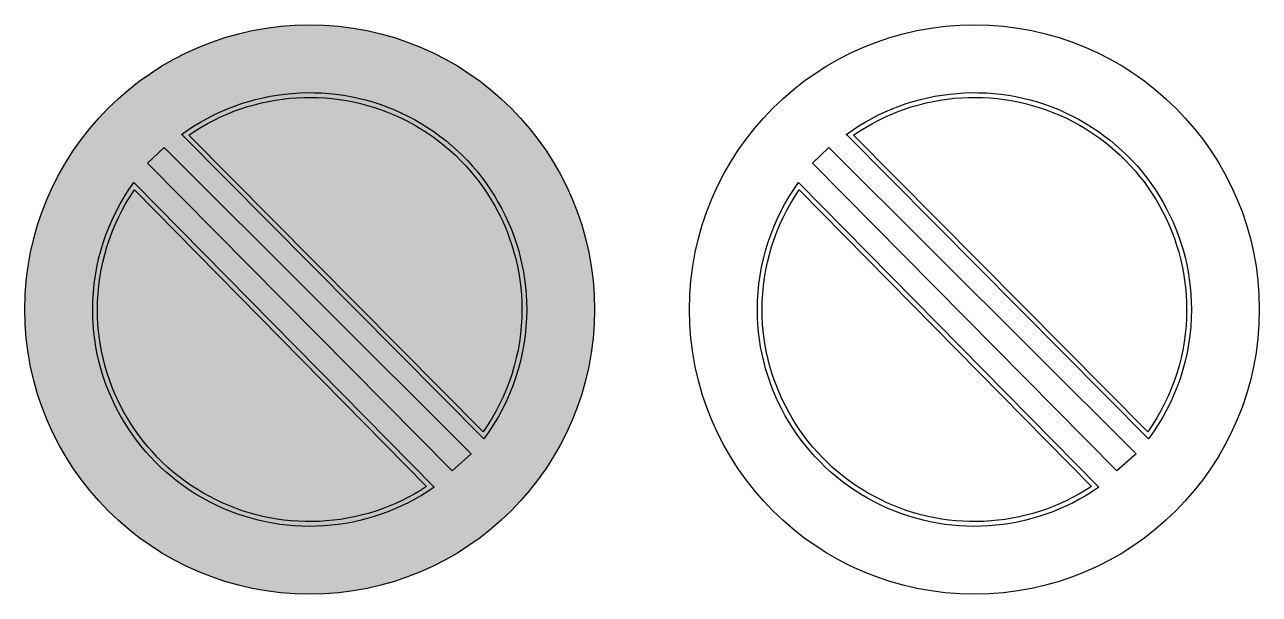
# Model space of a CAD drawing. Extents: x -700 to 600, y 5 to 606.
import ezdxf

# ---------------------------------------------------------------- set-up
doc = ezdxf.new("R2010")
doc.units = 0
doc.header["$MEASUREMENT"] = 0

msp = doc.modelspace()

# ---------------------------------------------------------------- hatches: boundary and pattern name
h = msp.add_hatch(color=1)
edge = h.paths.add_edge_path()
edge.add_arc((-399.9939999999999, 305.453), 300.006, 0, 180, ccw=False)
edge.add_arc((-399.9939999999999, 305.453), 300.006, -180, 0, ccw=False)
edge = h.paths.add_edge_path(flags=16)
edge.add_arc((-399.9945697859701, 305.449740534333), 228.506569809217, 0.0008172790232947591, 126.23330248186011, ccw=False)
edge.add_arc((-399.9859695342215, 305.4524591328745), 228.4979695348616, -36.661019133581306, 0.00013562222727614426, ccw=False)
edge.add_line((-216.6889999999999, 169.021), (-533.7149999999999, 488.739))
edge.add_line((-533.7149999999999, 488.739), (-535.059, 489.767))
h.paths.add_polyline_path([(-553.2349999999999, 476.122), (-229.7939999999999, 153.389), (-249.9109999999999, 135.588), (-570.6129999999998, 459.633)], flags=16)
edge = h.paths.add_edge_path(flags=16)
edge.add_arc((-399.9939576599254, 305.4563783330569), 228.5060423650479, 180.0008470858099, 304.96886847229325, ccw=False)
edge.add_arc((-400.0007915646816, 305.4523866729102), 228.4992084361414, 144.1253808869845, 179.9998462092979, ccw=False)
edge.add_line((-585.1539999999999, 439.356), (-269.0299999999999, 118.204))
h = msp.add_hatch(color=7)
edge = h.paths.add_edge_path()
edge.add_arc((-399.9945697859701, 305.449740534333), 228.506569809217, 0.0008172790232947591, 126.23330248186011, ccw=False)
edge.add_arc((-399.9859695342215, 305.4524591328745), 228.4979695348616, -36.661019133581306, 0.00013562222727614426, ccw=False)
edge.add_line((-216.6889999999999, 169.021), (-533.7149999999999, 488.739))
edge.add_line((-533.7149999999999, 488.739), (-535.059, 489.767))
edge = h.paths.add_edge_path(flags=16)
edge.add_arc((-399.9942257500069, 305.4497183111962), 223.5062257740991, 0.0008412603161218613, 124.68199718032801, ccw=False)
edge.add_arc((-399.9879446808357, 305.4537337637713), 223.4999446820402, 324.83163498953934, 359.9998118945071, ccw=False)
edge.add_line((-217.2849999999999, 176.722), (-527.1739999999999, 489.244))
h.paths.add_polyline_path([(-553.2349999999999, 476.122), (-229.7939999999999, 153.389), (-249.9109999999999, 135.588), (-570.6129999999998, 459.633)])
edge = h.paths.add_edge_path()
edge.add_arc((-399.9939576599254, 305.4563783330569), 228.5060423650479, 180.0008470858099, 304.96886847229325, ccw=False)
edge.add_arc((-400.0007915646816, 305.4523866729102), 228.4992084361414, 144.1253808869845, 179.9998462092979, ccw=False)
edge.add_line((-585.1539999999999, 439.356), (-269.0299999999999, 118.204))
edge = h.paths.add_edge_path(flags=16)
edge.add_arc((-399.9945391941449, 305.4563994248874), 223.5054608317068, 180.0008714449218, 303.4491708906065, ccw=False)
edge.add_arc((-400.0011907832529, 305.453608112387), 223.4988092175743, 145.6453679559175, 180.0001558946706, ccw=False)
edge.add_line((-584.5129999999999, 431.577), (-276.7989999999999, 118.969))
h = msp.add_hatch(color=5)
edge = h.paths.add_edge_path()
edge.add_arc((-399.9945391941449, 305.4563994248874), 223.5054608317068, 180.0008714449218, 303.4491708906065, ccw=False)
edge.add_arc((-400.0011907832529, 305.453608112387), 223.4988092175743, 145.6453679559175, 180.0001558946706, ccw=False)
edge.add_line((-584.5129999999999, 431.577), (-276.7989999999999, 118.969))
edge = h.paths.add_edge_path()
edge.add_arc((-399.9942257500069, 305.4497183111962), 223.5062257740991, 0.0008412603161218613, 124.68199718032801, ccw=False)
edge.add_arc((-399.9879446808357, 305.4537337637713), 223.4999446820402, 324.83163498953934, 359.9998118945071, ccw=False)
edge.add_line((-217.2849999999999, 176.722), (-527.1739999999999, 489.244))

# ---------------------------------------------------------------- linework, layer by layer
at = {"color": 1}
msp.add_lwpolyline([(-699.9999999999999, 305.453, -1), (-99.98799999999994, 305.453, -1)], format="xyb", close=True, dxfattribs=at)
for points in [[(0, 305.453, -1), (600.012, 305.453, -1)], [(-535.059, 489.767, -0.614197), (-171.4879999999999, 305.453, -0.161343), (-216.6889999999999, 169.021), (-533.7149999999999, 488.739)], [(164.941, 489.767, -0.614197), (528.512, 305.453, -0.161343), (483.311, 169.021), (166.285, 488.739)], [(-527.1739999999999, 489.244, -0.604913), (-176.4879999999999, 305.453, -0.154666), (-217.2849999999999, 176.722)], [(172.826, 489.244, -0.604913), (523.512, 305.453, -0.154666), (482.715, 176.722)], [(-269.0299999999999, 118.204, -0.6066239999999999), (-628.4999999999999, 305.453, -0.157823), (-585.1539999999999, 439.356)], [(-276.7989999999999, 118.969, -0.597589), (-623.4999999999999, 305.453, -0.151034), (-584.5129999999999, 431.577)], [(430.97, 118.204, -0.6066239999999999), (71.5, 305.453, -0.157823), (114.846, 439.356)], [(423.201, 118.969, -0.597589), (76.5, 305.453, -0.151034), (115.487, 431.577)]]:
    msp.add_lwpolyline(points, format="xyb", close=True)
for points in [[(-553.2349999999999, 476.122), (-229.7939999999999, 153.389), (-249.9109999999999, 135.588), (-570.6129999999998, 459.633)], [(146.765, 476.122), (470.206, 153.389), (450.089, 135.588), (129.387, 459.633)]]:
    msp.add_lwpolyline(points, close=True)

doc.saveas('drawing.dxf')
